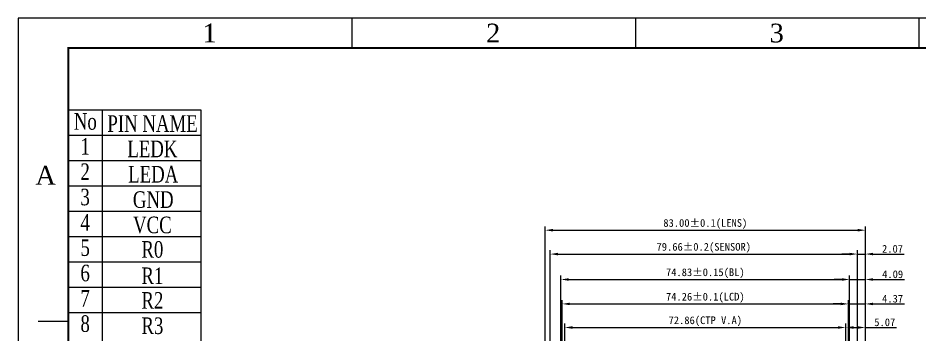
# Model space of a CAD drawing. Header units: inches. Extents: x 3729 to 5100, y 234 to 962.
# Drawn here: x 4559.6 to 4793.4, y 879.3 to 961.6 of the extents above; entities that cross this region are included whole.
import ezdxf
from ezdxf.enums import TextEntityAlignment as Align

# ---------------------------------------------------------------- set-up
doc = ezdxf.new("R2010")
doc.units = ezdxf.units.IN
doc.header["$MEASUREMENT"] = 0
doc.layers.add('1', color=7, linetype='Continuous')
doc.styles.get("Standard").update_dxf_attribs({"font": 'TIMES.TTF'})
doc.styles.add('宋体', font='NSimSun.ttf')

msp = doc.modelspace()

# ---------------------------------------------------------------- linework, layer by layer
at = {"layer": '1', "lineweight": 5}
for p, q in [((4646.087, 961.582), (4646.087, 953.785)), ((4719.606, 961.582), (4719.606, 953.785)), ((4793.126, 961.582), (4793.126, 953.785)), ((4572.512, 937.758), (4606.947, 937.758)), ((4572.512, 799.667), (4572.512, 937.753)), ((4581.389, 937.753), (4581.389, 667.995)), ((4606.947, 937.757), (4606.947, 799.667)), ((4572.512, 931.182), (4606.947, 931.182)), ((4572.512, 924.606), (4606.947, 924.606)), ((4572.512, 918.03), (4606.947, 918.03)), ((4572.512, 911.455), (4606.947, 911.455)), ((4696.237, 868.021), (4696.237, 907.498)), ((4779.237, 868.021), (4779.237, 907.498)), ((4698.237, 906.498), (4777.237, 906.498)), ((4572.512, 904.879), (4606.947, 904.879)), ((4697.509, 867.721), (4697.509, 901.299)), ((4699.509, 900.299), (4775.165, 900.299)), ((4775.165, 900.299), (4773.165, 900.299)), ((4777.165, 867.783), (4777.165, 901.299)), ((4777.165, 867.721), (4777.165, 901.299)), ((4777.165, 900.299), (4779.237, 900.299)), ((4779.237, 868.021), (4779.237, 901.299)), ((4781.237, 900.299), (4789.315, 900.299)), ((4572.512, 898.303), (4606.947, 898.303)), ((4700.323, 866.847), (4700.323, 894.698)), ((4702.323, 893.698), (4773.151, 893.698)), ((4773.151, 893.698), (4771.151, 893.698)), ((4775.151, 866.621), (4775.151, 894.698)), ((4775.151, 866.847), (4775.151, 894.698)), ((4775.151, 893.698), (4779.237, 893.698)), ((4779.237, 868.021), (4779.237, 894.698)), ((4781.237, 893.698), (4789.37, 893.698)), ((4572.512, 891.727), (4606.947, 891.727)), ((4700.609, 865.921), (4700.609, 888.354)), ((4702.609, 887.354), (4772.865, 887.354)), ((4772.865, 887.354), (4770.865, 887.354)), ((4774.865, 865.921), (4774.865, 888.354)), ((4774.865, 865.921), (4774.865, 888.354)), ((4774.865, 887.354), (4779.237, 887.354)), ((4779.237, 868.021), (4779.237, 888.354)), ((4781.237, 887.354), (4789.359, 887.354)), ((4572.512, 885.152), (4606.947, 885.152)), ((4572.568, 882.828), (4564.77, 882.828)), ((4701.309, 865.021), (4701.309, 882.235)), ((4774.165, 865.021), (4774.165, 882.235)), ((4774.165, 865.021), (4774.165, 882.235)), ((4779.237, 868.021), (4779.237, 882.235)), ((4703.309, 881.235), (4772.165, 881.235)), ((4776.165, 881.235), (4777.237, 881.235)), ((4779.237, 881.235), (4787.292, 881.235))]:
    msp.add_line(p, q, dxfattribs=at)
msp.add_lwpolyline([(4559.556, 961.582), (4559.556, 591.201), (5100.317, 591.201), (5100.317, 961.582)], close=True, dxfattribs=at)
at = {"layer": '1', "lineweight": 5, "const_width": 0.532}
msp.add_lwpolyline([(5087.203, 953.785), (4572.568, 953.785), (4572.568, 598.998), (5087.203, 598.998)], close=True, dxfattribs=at)
at = {"layer": '1', "lineweight": 5}
for points in [[(4698.237, 906.831), (4698.237, 906.164), (4696.237, 906.498)], [(4777.237, 906.831), (4777.237, 906.164), (4779.237, 906.498)], [(4699.509, 900.632), (4699.509, 899.966), (4697.509, 900.299)], [(4775.165, 900.632), (4775.165, 899.966), (4777.165, 900.299)], [(4775.165, 900.632), (4775.165, 899.966), (4777.165, 900.299)], [(4781.237, 900.632), (4781.237, 899.966), (4779.237, 900.299)], [(4702.323, 894.031), (4702.323, 893.365), (4700.323, 893.698)], [(4773.151, 894.031), (4773.151, 893.365), (4775.151, 893.698)], [(4773.151, 894.031), (4773.151, 893.365), (4775.151, 893.698)], [(4781.237, 894.031), (4781.237, 893.365), (4779.237, 893.698)], [(4702.609, 887.687), (4702.609, 887.02), (4700.609, 887.354)], [(4772.865, 887.687), (4772.865, 887.02), (4774.865, 887.354)], [(4772.865, 887.687), (4772.865, 887.02), (4774.865, 887.354)], [(4781.237, 887.687), (4781.237, 887.02), (4779.237, 887.354)], [(4703.309, 881.569), (4703.309, 880.902), (4701.309, 881.235)], [(4772.165, 881.569), (4772.165, 880.902), (4774.165, 881.235)], [(4776.165, 881.569), (4776.165, 880.902), (4774.165, 881.235)], [(4777.237, 881.569), (4777.237, 880.902), (4779.237, 881.235)]]:
    msp.add_solid(points, dxfattribs=at)

# ---------------------------------------------------------------- texts
for s, p in [('1', (4607.378, 955.247)), ('2', (4680.897, 955.247)), ('3', (4754.417, 955.247)), ('A', (4564.061, 918.306))]:
    msp.add_text(s, height=4.873, dxfattribs=at).set_placement(p)
at = {"layer": '1', "lineweight": 5, "width": 0.75}
for s, height, p in [('No', 4.3041, (4574.021, 932.585)), ('PIN NAME', 4.3041, (4582.717, 932.033)), ('1', 4.304, (4575.737, 926.117)), ('2', 4.304, (4575.737, 919.541)), ('3', 4.304, (4575.737, 912.965)), ('4', 4.304, (4575.737, 906.39)), ('5', 4.304, (4575.737, 899.814)), ('6', 4.304, (4575.737, 893.238)), ('7', 4.304, (4575.737, 886.663)), ('8', 4.304, (4575.737, 880.087))]:
    msp.add_text(s, height=height, dxfattribs=at).set_placement(p)
for s, p in [('LEDK', (4594.385, 927.594)), ('LEDA', (4594.605, 921.019)), ('GND', (4594.605, 914.443)), ('VCC', (4594.385, 907.867)), ('R0', (4594.385, 901.512)), ('R1', (4594.385, 894.668)), ('R2', (4594.385, 888.272)), ('R3', (4594.385, 881.696))]:
    msp.add_text(s, height=4.3041, dxfattribs=at).set_placement(p, align=Align.MIDDLE_CENTER)
at = {"layer": '1', "lineweight": 5, "char_height": 2, "attachment_point": 5, "style": '宋体'}
for s, insert in [('83.00%%p0.1(LENS)', (4737.737, 908.114)), ('79.66%%p0.2(SENSOR)', (4737.337, 901.916)), ('2.07', (4786.276, 901.649)), ('74.83±0.15(BL)', (4737.737, 895.315)), ('4.09', (4786.304, 895.048)), ('74.26±0.1(LCD)', (4737.737, 888.97)), ('4.37', (4786.298, 888.704)), ('72.86(CTP V.A)', (4737.737, 882.852)), ('5.07', (4784.265, 882.585))]:
    msp.add_mtext(s, dxfattribs=dict(at, insert=insert))

doc.saveas('drawing.dxf')
